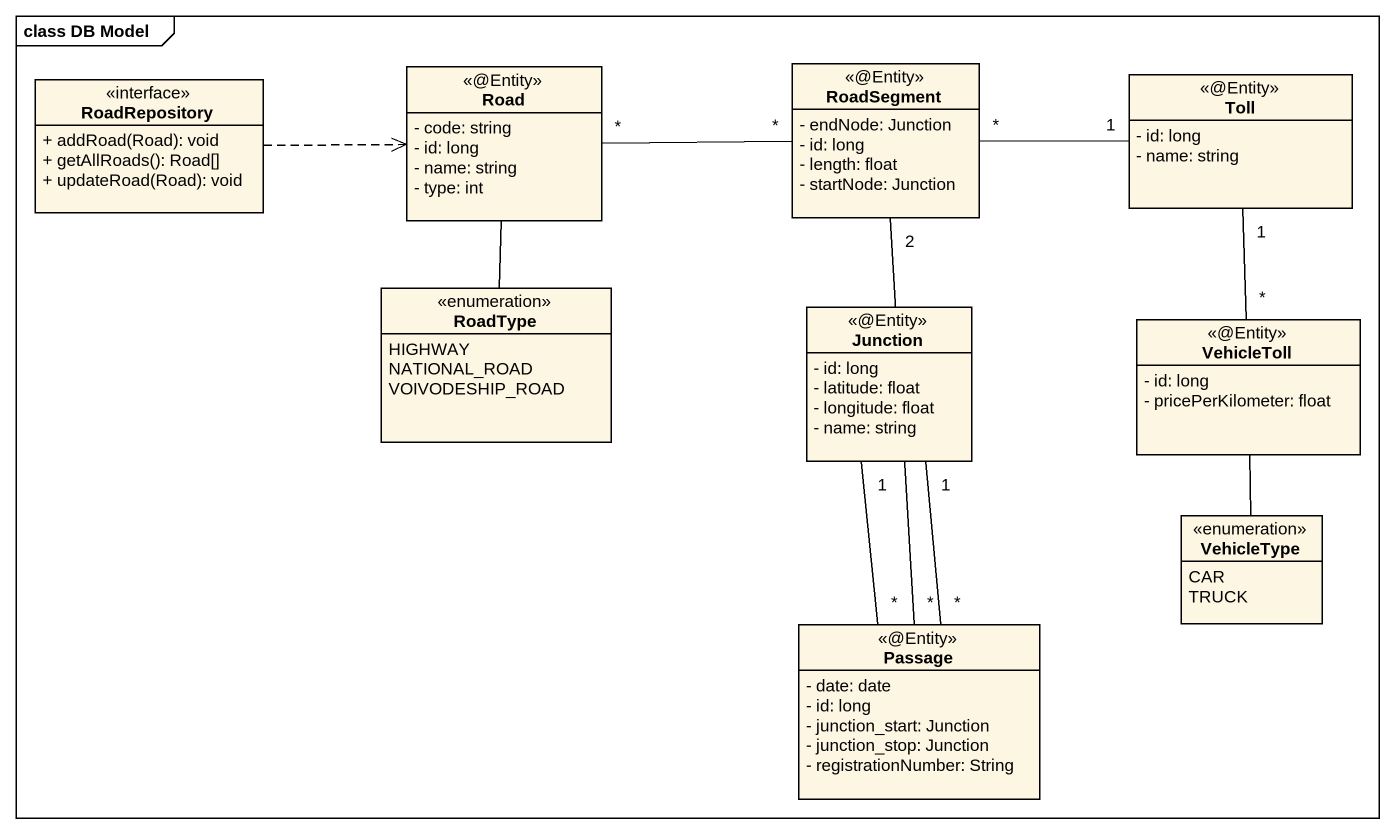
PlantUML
@startuml
mainframe class DB Model
hide circle
hide empty members
skinparam classAttributeIconSize 0
class RoadRepository <<interface>> {
  + addRoad(Road): void
  + getAllRoads(): Road[]
  + updateRoad(Road): void
}
class Road <<@Entity>> {
  - code: string
  - id: long
  - name: string
  - type: int
}
class RoadSegment <<@Entity>> {
  - endNode: Junction
  - id: long
  - length: float
  - startNode: Junction
}
class Toll <<@Entity>> {
  - id: long
  - name: string
}
enum RoadType {
  HIGHWAY
  NATIONAL_ROAD
  VOIVODESHIP_ROAD
}
class Junction <<@Entity>> {
  - id: long
  - latitude: float
  - longitude: float
  - name: string
}
class VehicleToll <<@Entity>> {
  - id: long
  - pricePerKilometer: float
}
enum VehicleType {
  CAR
  TRUCK
}
class Passage <<@Entity>> {
  - date: date
  - id: long
  - junction_start: Junction
  - junction_stop: Junction
  - registrationNumber: String
}
RoadRepository .right.> Road
Road "*" -right- "*" RoadSegment
RoadSegment "*" -right- "1" Toll
RoadSegment "2" -- "*" Passage
Toll "1" -- "*" VehicleToll
RoadType -up- Road
Junction "1" -- "*" Passage
VehicleToll -- VehicleType
Passage "*" -up- "1" Junction
@enduml
